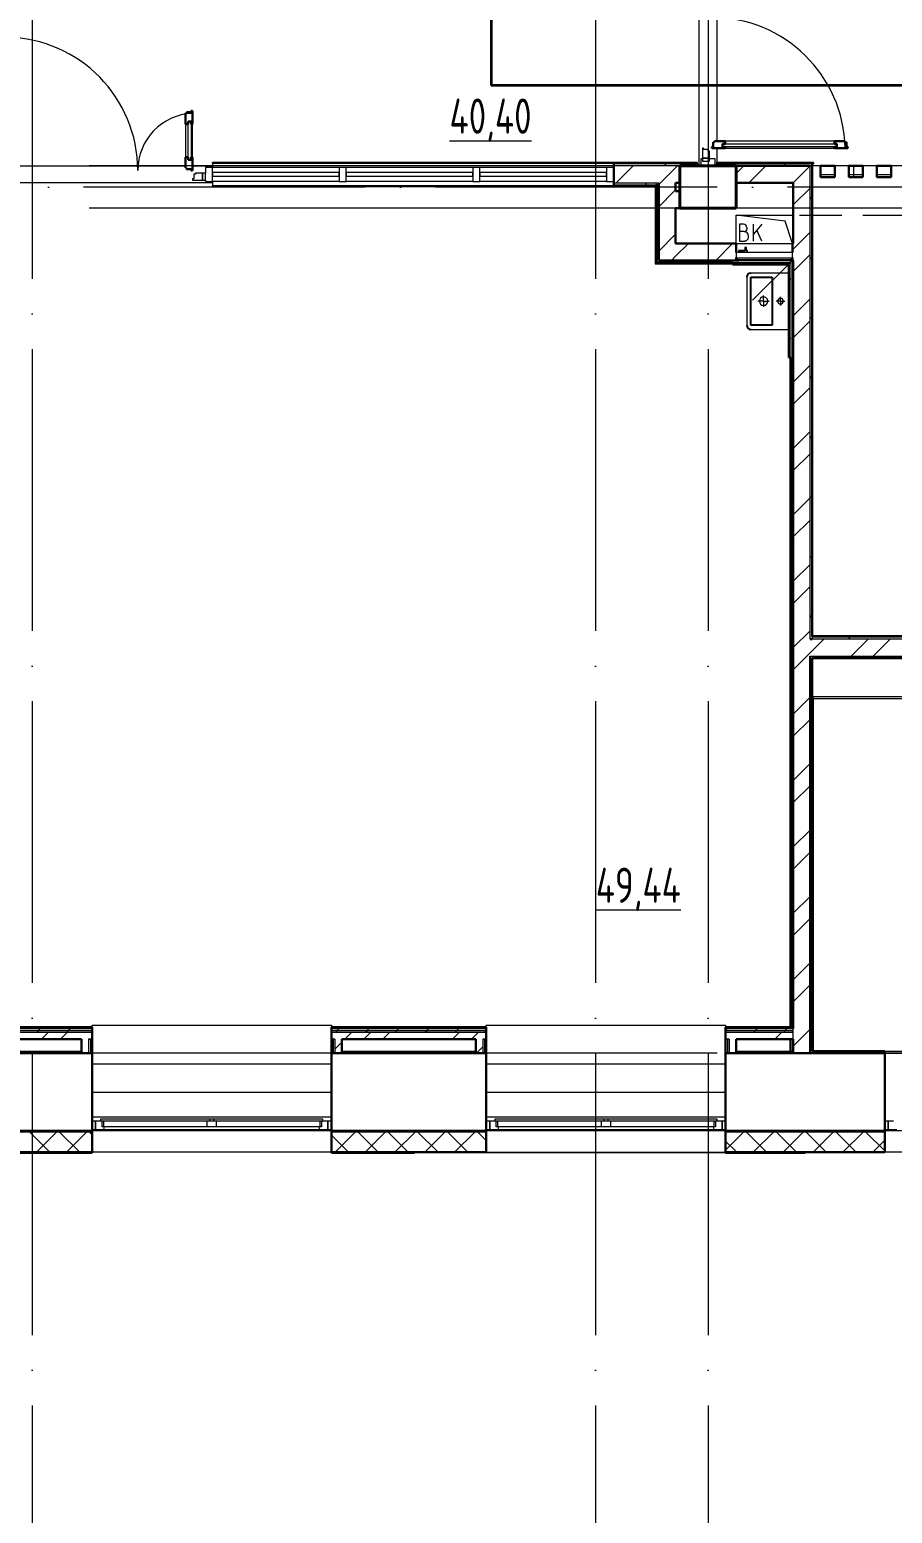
# Model space of a CAD drawing. Header units: millimetres. Extents: x -586848 to 520591, y -385801 to 675781.
# Drawn here: x -32031 to -25903, y -155099 to -144565 of the extents above; entities that cross this region are included whole.
import ezdxf
from ezdxf import colors
from ezdxf.entities.mleader import LeaderData, LeaderLine
from ezdxf.math import Vec2, Vec3

# ---------------------------------------------------------------- set-up
doc = ezdxf.new("R2010")
doc.units = ezdxf.units.MM
for name, pattern in [('ADSK_Линия сетки', [25, 20, -2.5, 0, -2.5]), ('ADSK_Сверху', [450, 300, -150]), ('ADSK_Штриховая_ш3 п1_5', [4.5, 3, -1.5])]:
    doc.linetypes.add(name, pattern=pattern)
for name, color, linetype, lineweight in [('_ Окна', 7, 'Continuous', 9), ('E-Безопасность-G', 153, 'Continuous', 35), ('RC-Выноски', 7, 'Continuous', 0), ('Витраж', 7, 'Continuous', 9), ('Двери', 252, 'Continuous', 9), ('Линии', 7, 'Continuous', 9), ('Марки помещений', 252, 'Continuous', 20), ('Несущие колонны', 252, 'Continuous', 18), ('Оборудование', 8, 'Continuous', 18), ('Ограждение', 252, 'Continuous', 9), ('Окна', 252, 'Continuous', 9), ('Оси', 252, 'Continuous', 9), ('Панели витража', 252, 'Continuous', 9), ('Перекрытие', 252, 'Continuous', 18), ('Стены внутренние', 7, 'Continuous', 18), ('Стены наружные', 7, 'Continuous', 18), ('Стены штриховка', 7, 'Continuous', 9)]:
    doc.layers.add(name, color=color, linetype=linetype, lineweight=lineweight)
doc.layers.add('Двери открывание', color=7, linetype='Continuous', lineweight=9, true_color=0xc0c0c0)
doc.layers.add('Узлы', color=7, linetype='Continuous')
doc.styles.add('GOST Common_3', font='', dxfattribs={"height": 3.5})
doc.styles.add('RubezhCAD', font='', dxfattribs={"oblique": 10})
doc.styles.get('GOST Common_3').set_extended_font_data('GOST 2.304 type A')
doc.styles.get('RubezhCAD').set_extended_font_data('GOST type A')
pattern_1 = [(0, (-32119.8, 96), (0, 600), []), (90, (-32119.8, 96), (-600, 4e-14), [])]

# ---------------------------------------------------------------- blocks, each defined once
blk = doc.blocks.new('1 этаж')
at = {"layer": 'Ограждение', "true_color": 0x636466}
h = blk.add_hatch(dxfattribs=at)
h.set_pattern_fill('FP_25', color=251, style=0, pattern_type=2)
h.set_pattern_definition(pattern_1)
h.paths.add_polyline_path([(-40733, -13829), (-40733, -13819), (-44176, -13819), (-44176, -13824), (-40738, -13824), (-40738, -13829)])
h = blk.add_hatch(dxfattribs=at)
h.set_pattern_fill('FP_26', color=251, style=0, pattern_type=2)
h.set_pattern_definition(pattern_1)
h.paths.add_polyline_path([(-40593, -13829), (-40573, -13829), (-40573, -13824), (-39916, -13824), (-39916, -13829), (-39906, -13829), (-39906, -13819), (-40593, -13819)])
h = blk.add_hatch(dxfattribs=at)
h.set_pattern_fill('FP_25', color=251, style=0, pattern_type=2)
h.set_pattern_definition(pattern_1)
h.paths.add_polyline_path([(-39500, -17184), (-36796, -17184), (-36796, -17179), (-39916, -17179), (-39916, -17184), (-39911, -17184)])
at = {"layer": 'Стены наружные', "lineweight": 9, "true_color": 0x636466}
h = blk.add_hatch(dxfattribs=at)
h.set_pattern_fill('FP_41', color=251, style=0, pattern_type=2)
h.set_pattern_definition([(180, (-32119.82, 96), (-1e-14, -100), [])])
h.paths.add_polyline_path([(-66006, -20704), (-64731, -20704), (-64731, -20694), (-66006, -20694)])
h.paths.add_polyline_path([(2117, -20704), (2694, -20704), (2694, -20694), (1409, -20694), (1409, -20704)])
h.paths.add_polyline_path([(-63031, -20704), (-61881, -20704), (-61881, -20694), (-63031, -20694)])
h.paths.add_polyline_path([(-753, -20704), (-291, -20704), (-291, -20694), (-1391, -20694), (-1391, -20704)])
h.paths.add_polyline_path([(-60181, -20704), (-59051, -20704), (-59051, -20694), (-60181, -20694)])
h.paths.add_polyline_path([(-3623, -20704), (-3091, -20704), (-3091, -20694), (-4166, -20694), (-4166, -20704)])
h.paths.add_polyline_path([(-57351, -20704), (-56241, -20704), (-56241, -20694), (-57351, -20694)])
h.paths.add_polyline_path([(-5866, -20704), (-5866, -20694), (-6961, -20694), (-6961, -20704), (-6493, -20704)])
h.paths.add_polyline_path([(-54541, -20704), (-53451, -20704), (-53451, -20694), (-54541, -20694)])
h.paths.add_polyline_path([(-8661, -20704), (-8661, -20694), (-9766, -20694), (-9766, -20704), (-9363, -20704)])
h.paths.add_polyline_path([(-51751, -20704), (-50621, -20704), (-50621, -20694), (-51751, -20694)])
h.paths.add_polyline_path([(-11516, -20704), (-11466, -20704), (-11466, -20694), (-12546, -20694), (-12546, -20704), (-12234, -20704)])
h.paths.add_polyline_path([(-48921, -20704), (-47801, -20704), (-47801, -20694), (-48921, -20694)])
h.paths.add_polyline_path([(-14246, -20704), (-14246, -20694), (-15321, -20694), (-15321, -20704), (-14386, -20704)])
h.paths.add_polyline_path([(-46101, -20704), (-45031, -20704), (-45031, -20694), (-46101, -20694)])
h.paths.add_polyline_path([(-17256, -20704), (-17021, -20704), (-17021, -20694), (-18121, -20694), (-18121, -20704), (-17974, -20704)])
h.paths.add_polyline_path([(-43331, -20704), (-42231, -20704), (-42231, -20694), (-43331, -20694)])
h.paths.add_polyline_path([(-19821, -20704), (-19821, -20694), (-20921, -20694), (-20921, -20704), (-20127, -20704)])
h.paths.add_polyline_path([(-40531, -20704), (-39401, -20704), (-39401, -20694), (-40531, -20694)])
h.paths.add_polyline_path([(-22621, -20704), (-22621, -20694), (-23701, -20694), (-23701, -20704), (-22997, -20704)])
h.paths.add_polyline_path([(-25867, -20704), (-25401, -20704), (-25401, -20694), (-26501, -20694), (-26501, -20704), (-26499, -20704)])
h.paths.add_polyline_path([(-37701, -20704), (-36591, -20704), (-36591, -20694), (-37701, -20694)])
h.paths.add_polyline_path([(-28203, -20704), (-28201, -20704), (-28201, -20694), (-29241, -20694), (-29240, -20704), (-28378, -20704)])
h.paths.add_polyline_path([(-34891, -20704), (-33781, -20704), (-33781, -20694), (-34891, -20694)])
h.paths.add_polyline_path([(-30941, -20704), (-30941, -20694), (-32081, -20694), (-32080, -20704), (-31091, -20704)])
at = {"color": 251, "lineweight": 18, "true_color": 0x636466}
for p, q in [((-40109, -14235), (-40456, -14194)), ((-40456, -14394), (-40456, -14194)), ((-40456, -14194), (-40056, -14194)), ((-40056, -14194), (-40056, -14394)), ((-40403, -14257), (-40433, -14257)), ((-40433, -14257), (-40433, -14377)), ((-40399, -14310), (-40433, -14310)), ((-40379, -14290), (-40379, -14280)), ((-40273, -14257), (-40333, -14328)), ((-40333, -14377), (-40333, -14257)), ((-40273, -14377), (-40309, -14299)), ((-40056, -14394), (-40109, -14235)), ((-40433, -14377), (-40396, -14377)), ((-40369, -14350), (-40369, -14340))]:
    blk.add_line(p, q, dxfattribs=at)
for centre, radius, start, end in [((-40403, -14280), 23.3, 0, 90), ((-40399, -14290), 20, 270, 0), ((-40399, -14340), 30, 0, 90), ((-40396, -14350), 26.7, 270, 0)]:
    blk.add_arc(centre, radius, start, end, dxfattribs=at)
at = {"layer": '_ Окна', "color": 251, "true_color": 0x636466}
for p, q in [((-45006, -20626), (-45031, -20626)), ((-45006, -20684), (-45006, -20626)), ((-43331, -20626), (-43356, -20626)), ((-43356, -20626), (-43356, -20684)), ((-42206, -20626), (-42231, -20626)), ((-42206, -20684), (-42206, -20626)), ((-40531, -20626), (-40556, -20626)), ((-40556, -20626), (-40556, -20684)), ((-39376, -20626), (-39401, -20626)), ((-39376, -20684), (-39376, -20626)), ((-45031, -20684), (-45006, -20684)), ((-43356, -20684), (-43331, -20684)), ((-42231, -20684), (-42206, -20684)), ((-40556, -20684), (-40531, -20684)), ((-39401, -20684), (-39376, -20684))]:
    blk.add_line(p, q, dxfattribs=at)
at = {"layer": '_ Окна', "color": 251, "lineweight": 18, "true_color": 0x636466}
for p, q in [((-44968, -20626), (-45006, -20626)), ((-45006, -20626), (-45006, -20684)), ((-44960, -20667), (-44960, -20626)), ((-43402, -20626), (-43402, -20667)), ((-43356, -20626), (-43394, -20626)), ((-43356, -20684), (-43356, -20626)), ((-42168, -20626), (-42206, -20626)), ((-42206, -20626), (-42206, -20684)), ((-42160, -20667), (-42160, -20626)), ((-40602, -20626), (-40602, -20667)), ((-40556, -20626), (-40594, -20626)), ((-40556, -20684), (-40556, -20626)), ((-39338, -20626), (-39376, -20626)), ((-39376, -20626), (-39376, -20684)), ((-45006, -20684), (-44946, -20684)), ((-44948, -20667), (-44960, -20667)), ((-44946, -20684), (-44942, -20667)), ((-43420, -20667), (-43415, -20684)), ((-43415, -20684), (-43356, -20684)), ((-43402, -20667), (-43414, -20667)), ((-42206, -20684), (-42146, -20684)), ((-42148, -20667), (-42160, -20667)), ((-42146, -20684), (-42142, -20667)), ((-40620, -20667), (-40615, -20684)), ((-40615, -20684), (-40556, -20684)), ((-40602, -20667), (-40614, -20667)), ((-39376, -20684), (-39316, -20684))]:
    blk.add_line(p, q, dxfattribs=at)
at = {"layer": 'Витраж', "color": 251, "lineweight": 18, "true_color": 0x636466, "extrusion": (0, 0, -1)}
for p, q in [((-40706, -13794), (-40706, -13844)), ((-40696, -13794), (-40706, -13794)), ((-40606, -13794), (-40646, -13794)), ((-40606, -13844), (-40606, -13794)), ((-44176, -13854), (-44226, -13854)), ((-44226, -13854), (-44226, -13894)), ((-44176, -13954), (-44176, -13854)), ((-43226, -13854), (-43276, -13854)), ((-43276, -13854), (-43276, -13954)), ((-43226, -13954), (-43226, -13854)), ((-42276, -13854), (-42326, -13854)), ((-42326, -13854), (-42326, -13954)), ((-42276, -13954), (-42276, -13854)), ((-41326, -13854), (-41376, -13854)), ((-41376, -13854), (-41376, -13954)), ((-41326, -13954), (-41326, -13854)), ((-40706, -13844), (-40606, -13844)), ((-44226, -13944), (-44226, -13954)), ((-44226, -13954), (-44176, -13954)), ((-43276, -13954), (-43226, -13954)), ((-42326, -13954), (-42276, -13954)), ((-41376, -13954), (-41326, -13954))]:
    blk.add_line(p, q, dxfattribs=at)
at = {"layer": 'Витраж', "color": 251, "true_color": 0x636466}
for p, q in [((-43276, -13854), (-44176, -13854)), ((-42326, -13854), (-43226, -13854)), ((-41376, -13854), (-42276, -13854)), ((-43276, -13954), (-44176, -13954)), ((-42326, -13954), (-43226, -13954)), ((-41376, -13954), (-42276, -13954))]:
    blk.add_line(p, q, dxfattribs=at)
at = {"layer": 'Двери', "color": 251, "lineweight": 30, "true_color": 0x636466}
for p, q in [((-44360, -13470), (-44368, -13470)), ((-44368, -13470), (-44368, -13546)), ((-44326, -13461), (-44360, -13461)), ((-44360, -13461), (-44360, -13470)), ((-44318, -13452), (-44326, -13452)), ((-44326, -13452), (-44326, -13461)), ((-44318, -13546), (-44318, -13452)), ((-44368, -13546), (-44348, -13546)), ((-44348, -13546), (-44348, -13528)), ((-44348, -13528), (-44327, -13528)), ((-44327, -13528), (-44327, -13546)), ((-44327, -13546), (-44318, -13546)), ((-40619, -13675), (-40619, -13709)), ((-40610, -13675), (-40619, -13675)), ((-40534, -13667), (-40610, -13667)), ((-40610, -13667), (-40610, -13675)), ((-40534, -13687), (-40552, -13687)), ((-40552, -13687), (-40552, -13708)), ((-40534, -13667), (-40534, -13687)), ((-39682, -13667), (-39758, -13667)), ((-39758, -13667), (-39758, -13687)), ((-39758, -13687), (-39740, -13687)), ((-39740, -13687), (-39740, -13708)), ((-39682, -13675), (-39682, -13667)), ((-39673, -13675), (-39682, -13675)), ((-39673, -13709), (-39673, -13675)), ((-44368, -13782), (-44368, -13858)), ((-44368, -13782), (-44348, -13782)), ((-44348, -13782), (-44348, -13800)), ((-44327, -13782), (-44318, -13782)), ((-44327, -13800), (-44327, -13782)), ((-44318, -13876), (-44318, -13782)), ((-40619, -13709), (-40628, -13709)), ((-40628, -13709), (-40628, -13717)), ((-40628, -13717), (-40534, -13717)), ((-40552, -13708), (-40534, -13708)), ((-40534, -13708), (-40534, -13717)), ((-39758, -13708), (-39758, -13717)), ((-39740, -13708), (-39758, -13708)), ((-39758, -13717), (-39664, -13717)), ((-39664, -13709), (-39673, -13709)), ((-39664, -13717), (-39664, -13709)), ((-44368, -13858), (-44360, -13858)), ((-44360, -13858), (-44360, -13867)), ((-44360, -13867), (-44326, -13867)), ((-44348, -13800), (-44327, -13800)), ((-44326, -13867), (-44326, -13876)), ((-44326, -13876), (-44318, -13876))]:
    blk.add_line(p, q, dxfattribs=at)
at = {"layer": 'Двери', "color": 251, "true_color": 0x636466}
for p, q in [((-44368, -13546), (-44368, -13782)), ((-44348, -13800), (-44348, -13528)), ((-44348, -13528), (-44327, -13528)), ((-44327, -13528), (-44327, -13800)), ((-44318, -13782), (-44318, -13546)), ((-40552, -13687), (-39740, -13687)), ((-40552, -13708), (-40552, -13687)), ((-39758, -13667), (-40534, -13667)), ((-39740, -13687), (-39740, -13708)), ((-40688, -13717), (-40696, -13717)), ((-40696, -13717), (-40696, -13789)), ((-40646, -13789), (-40696, -13789)), ((-40696, -13789), (-40696, -13809)), ((-40696, -13789), (-40646, -13789)), ((-40688, -13726), (-40688, -13717)), ((-40654, -13726), (-40688, -13726)), ((-40654, -13740), (-40654, -13726)), ((-40646, -13740), (-40654, -13740)), ((-40646, -13789), (-40646, -13740)), ((-40646, -13809), (-40646, -13789)), ((-39740, -13708), (-40552, -13708)), ((-40534, -13717), (-39758, -13717)), ((-44327, -13800), (-44348, -13800)), ((-44295, -13902), (-44309, -13902)), ((-44309, -13902), (-44309, -13936)), ((-44295, -13894), (-44295, -13902)), ((-44246, -13894), (-44295, -13894)), ((-44226, -13894), (-44246, -13894)), ((-44246, -13894), (-44246, -13944)), ((-44246, -13944), (-44246, -13894)), ((-44226, -13944), (-44226, -13894)), ((-40696, -13809), (-40646, -13809)), ((-44309, -13936), (-44318, -13936)), ((-44318, -13936), (-44318, -13944)), ((-44318, -13944), (-44246, -13944)), ((-44246, -13944), (-44226, -13944))]:
    blk.add_line(p, q, dxfattribs=at)
at = {"layer": 'Двери открывание', "color": 251, "true_color": 0x636466}
for centre, radius, start, end in [((-40628, -13735), 946, 1.0903, 90), ((-45652, -13876), 946, 0, 88.9097), ((-44300, -13876), 406, 92.541, 180)]:
    blk.add_arc(centre, radius, start, end, dxfattribs=at)
at = {"layer": 'Линии', "color": 251, "linetype": 'ADSK_Сверху', "ltscale": 100, "true_color": 0x636466}
for p, q in [((-15051, -13844), (-48261, -13844)), ((-15051, -14144), (-48261, -14144))]:
    blk.add_line(p, q, dxfattribs=at)
at = {"layer": 'Линии', "color": 251, "linetype": 'ADSK_Штриховая_ш3 п1_5', "ltscale": 100, "true_color": 0x636466}
blk.add_line((-40456, -14194), (-27896, -14194), dxfattribs=at)
at = {"layer": 'Несущие колонны', "color": 251, "lineweight": 40, "true_color": 0x636466}
for p, q in [((-40856, -13844), (-40456, -13844)), ((-40856, -14144), (-40856, -13844)), ((-40456, -13844), (-40856, -13844)), ((-40456, -13844), (-40456, -14144)), ((-40856, -13964), (-40856, -14144)), ((-40456, -14144), (-40456, -13964)), ((-40456, -14144), (-40856, -14144)), ((-40856, -14144), (-40456, -14144))]:
    blk.add_line(p, q, dxfattribs=at)
at = {"layer": 'Несущие колонны', "color": 251, "true_color": 0x636466}
for p, q in [((-40856, -13844), (-40856, -13964)), ((-40456, -13964), (-40456, -13844))]:
    blk.add_line(p, q, dxfattribs=at)
at = {"layer": 'Оборудование', "color": 251, "true_color": 0x636466}
for p, q in [((-40395, -14423), (-40395, -14441)), ((-40383, -14423), (-40395, -14423)), ((-40383, -14441), (-40383, -14423)), ((-40456, -14459), (-40456, -14495)), ((-40056, -14459), (-40456, -14459)), ((-40455, -14496), (-40057, -14496)), ((-40449, -14496), (-40449, -14506)), ((-40448, -14507), (-40064, -14507)), ((-40440, -14443), (-40440, -14448)), ((-40394, -14443), (-40440, -14443)), ((-40440, -14448), (-40394, -14448)), ((-40437, -14508), (-40437, -14514)), ((-40437, -14514), (-40075, -14514)), ((-40428, -14514), (-40428, -14516)), ((-40428, -14516), (-40424, -14516)), ((-40363, -14516), (-40424, -14516)), ((-40399, -14443), (-40399, -14459)), ((-40380, -14443), (-40399, -14443)), ((-40395, -14441), (-40397, -14443)), ((-40383, -14441), (-40395, -14441)), ((-40376, -14443), (-40384, -14443)), ((-40384, -14448), (-40376, -14448)), ((-40381, -14443), (-40383, -14441)), ((-40380, -14459), (-40380, -14443)), ((-40376, -14448), (-40376, -14443)), ((-40363, -14516), (-40359, -14516)), ((-40359, -14516), (-40359, -14514)), ((-40056, -14514), (-40339, -14797)), ((-40075, -14514), (-40075, -14508)), ((-40063, -14506), (-40063, -14496)), ((-40056, -14495), (-40056, -14459))]:
    blk.add_line(p, q, dxfattribs=at)
for points, knots in [([(-40456, -14495), (-40456, -14495), (-40456, -14495), (-40456, -14496), (-40456, -14496), (-40455, -14496), (-40455, -14496), (-40455, -14496), (-40455, -14496), (-40455, -14496)], [0, 0, 0, 0, 0.166667, 0.333333, 0.458333, 0.583333, 0.708333, 0.833333, 1, 1, 1, 1]), ([(-40449, -14506), (-40449, -14506), (-40449, -14506), (-40449, -14506), (-40449, -14506), (-40448, -14507), (-40448, -14507), (-40448, -14507), (-40448, -14507), (-40448, -14507), (-40448, -14507)], [0, 0, 0, 0, 0.166667, 0.333333, 0.458333, 0.583333, 0.666667, 0.75, 0.833333, 1, 1, 1, 1]), ([(-40438, -14507), (-40438, -14507), (-40438, -14507), (-40438, -14507), (-40438, -14507), (-40437, -14507), (-40437, -14507), (-40437, -14507), (-40437, -14507), (-40437, -14508), (-40437, -14508), (-40437, -14508), (-40437, -14508)], [0, 0, 0, 0, 0.166667, 0.25, 0.333333, 0.416667, 0.5, 0.583333, 0.666667, 0.75, 0.833333, 1, 1, 1, 1]), ([(-40075, -14508), (-40075, -14508), (-40075, -14508), (-40075, -14508), (-40075, -14507), (-40074, -14507), (-40074, -14507), (-40074, -14507), (-40074, -14507), (-40074, -14507), (-40074, -14507), (-40073, -14507), (-40073, -14507)], [-1, -1, -1, -1, -0.833333, -0.75, -0.666667, -0.583333, -0.5, -0.416667, -0.333333, -0.25, -0.166667, 0, 0, 0, 0]), ([(-40064, -14507), (-40064, -14507), (-40064, -14507), (-40063, -14507), (-40063, -14507), (-40063, -14507), (-40063, -14506), (-40063, -14506), (-40063, -14506), (-40063, -14506), (-40063, -14506)], [-1, -1, -1, -1, -0.833333, -0.75, -0.666667, -0.583333, -0.458333, -0.333333, -0.166667, 0, 0, 0, 0]), ([(-40057, -14496), (-40057, -14496), (-40057, -14496), (-40056, -14496), (-40056, -14496), (-40056, -14496), (-40056, -14496), (-40056, -14495), (-40056, -14495), (-40056, -14495)], [-1, -1, -1, -1, -0.833333, -0.75, -0.583333, -0.458333, -0.333333, -0.166667, 0, 0, 0, 0])]:
    blk.add_open_spline(points, degree=3, knots=knots, dxfattribs=at)
at = {"layer": 'Ограждение', "color": 251, "true_color": 0x636466}
for p, q in [((-44176, -13824), (-44176, -13819)), ((-40733, -13819), (-44176, -13819)), ((-40733, -13819), (-40733, -13829)), ((-40593, -13829), (-40593, -13819)), ((-39906, -13819), (-40593, -13819)), ((-39916, -13829), (-39906, -13829)), ((-39906, -13819), (-39906, -13829)), ((-44176, -13989), (-44176, -13984)), ((-44176, -13989), (-41031, -13989)), ((-41031, -13989), (-41026, -13984)), ((-41031, -13989), (-41031, -14539)), ((-41031, -14539), (-41026, -14534)), ((-41031, -14539), (-40481, -14539)), ((-40076, -15479), (-40071, -15479)), ((-40076, -15479), (-40076, -19959)), ((-36796, -17179), (-39916, -17179)), ((-36796, -17614), (-39916, -17614)), ((-39916, -17614), (-39906, -17624)), ((-39906, -17624), (-36796, -17624)), ((-39906, -20129), (-39906, -17624)), ((-45031, -19959), (-45031, -19944)), ((-45031, -19944), (-43331, -19944)), ((-43331, -19944), (-43331, -19959)), ((-42231, -19959), (-42231, -19944)), ((-42231, -19944), (-40531, -19944)), ((-40531, -19944), (-40531, -19959)), ((-40076, -20044), (-40076, -20129)), ((-40066, -20129), (-40066, -20044)), ((-45031, -20219), (-43331, -20219)), ((-42231, -20219), (-40531, -20219)), ((-45031, -20419), (-43331, -20419)), ((-42231, -20419), (-40531, -20419)), ((-45031, -20594), (-43331, -20594)), ((-42231, -20594), (-40531, -20594))]:
    blk.add_line(p, q, dxfattribs=at)
at = {"layer": 'Окна', "color": 251, "true_color": 0x636466}
for p, q in [((-44968, -20609), (-44196, -20609)), ((-44968, -20626), (-44968, -20609)), ((-44196, -20626), (-44968, -20626)), ((-44948, -20667), (-44948, -20626)), ((-44216, -20626), (-44216, -20667)), ((-44196, -20609), (-44166, -20609)), ((-44196, -20609), (-44196, -20626)), ((-44166, -20626), (-44196, -20626)), ((-44166, -20609), (-43394, -20609)), ((-44166, -20626), (-44166, -20609)), ((-43394, -20626), (-44166, -20626)), ((-44146, -20667), (-44146, -20626)), ((-43414, -20626), (-43414, -20667)), ((-43394, -20609), (-43394, -20626)), ((-42168, -20609), (-41396, -20609)), ((-42168, -20626), (-42168, -20609)), ((-41396, -20626), (-42168, -20626)), ((-42148, -20667), (-42148, -20626)), ((-41416, -20626), (-41416, -20667)), ((-41396, -20609), (-41366, -20609)), ((-41396, -20609), (-41396, -20626)), ((-41366, -20626), (-41396, -20626)), ((-41366, -20609), (-40594, -20609)), ((-41366, -20626), (-41366, -20609)), ((-40594, -20626), (-41366, -20626)), ((-41346, -20667), (-41346, -20626)), ((-40614, -20626), (-40614, -20667)), ((-40594, -20609), (-40594, -20626)), ((-44216, -20667), (-44948, -20667)), ((-44946, -20684), (-43415, -20684)), ((-44146, -20667), (-44216, -20667)), ((-43414, -20667), (-44146, -20667)), ((-41416, -20667), (-42148, -20667)), ((-42146, -20684), (-40615, -20684)), ((-41346, -20667), (-41416, -20667)), ((-40614, -20667), (-41346, -20667))]:
    blk.add_line(p, q, dxfattribs=at)
at = {"layer": 'Оси', "color": 251, "linetype": 'ADSK_Линия сетки', "ltscale": 100, "true_color": 0x636466}
for p, q in [((-45456, -2644), (-45456, -33770)), ((-41456, -2644), (-41456, -33770)), ((-40656, -2644), (-40656, -33770)), ((4411, -13994), (-72528, -13994)), ((4411, -20144), (-72528, -20144))]:
    blk.add_line(p, q, dxfattribs=at)
at = {"layer": 'Панели витража', "color": 251, "lineweight": 18, "true_color": 0x636466}
for p, q in [((-43276, -13891), (-44176, -13891)), ((-44176, -13891), (-44176, -13916)), ((-43276, -13916), (-43276, -13891)), ((-42326, -13891), (-43226, -13891)), ((-43226, -13891), (-43226, -13916)), ((-42326, -13916), (-42326, -13891)), ((-41376, -13891), (-42276, -13891)), ((-42276, -13891), (-42276, -13916)), ((-41376, -13916), (-41376, -13891)), ((-44176, -13916), (-43276, -13916)), ((-43226, -13916), (-42326, -13916)), ((-42276, -13916), (-41376, -13916))]:
    blk.add_line(p, q, dxfattribs=at)
at = {"layer": 'Перекрытие', "color": 251, "ltscale": 100, "true_color": 0x636466}
for p, q in [((-40718, -13844), (-40718, -11764)), ((-45584, -13844), (-44368, -13844)), ((-44318, -13844), (-44176, -13844)), ((-39856, -13844), (-39916, -13844)), ((-39656, -13844), (-39756, -13844)), ((-39456, -13844), (-39556, -13844)), ((-39256, -13844), (-39356, -13844)), ((-40456, -14394), (-40456, -14194)), ((-40456, -14194), (-40056, -14194)), ((-40056, -14194), (-40056, -14394))]:
    blk.add_line(p, q, dxfattribs=at)
at = {"layer": 'Стены внутренние', "color": 251, "lineweight": 30, "true_color": 0x636466}
for p, q in [((-39756, -13844), (-39856, -13844)), ((-39856, -13844), (-39856, -13924)), ((-39756, -13924), (-39756, -13844)), ((-39556, -13844), (-39656, -13844)), ((-39656, -13844), (-39656, -13924)), ((-39556, -13924), (-39556, -13844)), ((-39356, -13844), (-39456, -13844)), ((-39456, -13844), (-39456, -13924)), ((-39356, -13924), (-39356, -13844)), ((-39856, -13924), (-39756, -13924)), ((-39656, -13924), (-39556, -13924)), ((-39456, -13924), (-39356, -13924)), ((-45106, -20144), (-46026, -20144)), ((-45031, -20694), (-45031, -20144)), ((-43331, -20144), (-43331, -20694)), ((-42306, -20144), (-43256, -20144)), ((-42231, -20694), (-42231, -20144)), ((-40531, -20144), (-40531, -20694)), ((-40051, -20144), (-40456, -20144)), ((-39401, -20694), (-39401, -20144)), ((-46101, -20694), (-45031, -20694)), ((-45031, -20846), (-45031, -20704)), ((-43331, -20694), (-42231, -20694)), ((-43331, -20704), (-43331, -20846)), ((-42231, -20846), (-42231, -20704)), ((-40531, -20694), (-39401, -20694)), ((-40531, -20704), (-40531, -20846)), ((-39401, -20846), (-39401, -20704)), ((-43331, -20846), (-42231, -20846)), ((-40531, -20846), (-39401, -20846))]:
    blk.add_line(p, q, dxfattribs=at)
at = {"layer": 'Стены внутренние', "color": 251, "linetype": 'Continuous', "lineweight": 9, "true_color": 0x636466}
for p, q in [((-39856, -13904), (-39756, -13904)), ((-39656, -13904), (-39556, -13904)), ((-39620, -13924), (-39620, -13844)), ((-39456, -13904), (-39356, -13904)), ((-45333, -20844), (-45473, -20704)), ((-45423, -20844), (-45283, -20704)), ((-45121, -20844), (-45261, -20704)), ((-45211, -20844), (-45071, -20704)), ((-45031, -20722), (-45049, -20704)), ((-43212, -20844), (-43331, -20725)), ((-43301, -20844), (-43161, -20704)), ((-43000, -20844), (-43140, -20704)), ((-43089, -20844), (-42949, -20704)), ((-42788, -20844), (-42928, -20704)), ((-42877, -20844), (-42737, -20704)), ((-42576, -20844), (-42716, -20704)), ((-42665, -20844), (-42525, -20704)), ((-42364, -20844), (-42504, -20704)), ((-42453, -20844), (-42313, -20704)), ((-42231, -20764), (-42291, -20704)), ((-40529, -20829), (-40404, -20704)), ((-40242, -20844), (-40382, -20704)), ((-40332, -20844), (-40192, -20704)), ((-40030, -20844), (-40170, -20704)), ((-40120, -20844), (-39980, -20704)), ((-39818, -20844), (-39958, -20704)), ((-39907, -20844), (-39767, -20704)), ((-39606, -20844), (-39746, -20704)), ((-39695, -20844), (-39555, -20704)), ((-39403, -20835), (-39534, -20704)), ((-45188, -20846), (-45189, -20844)), ((-43214, -20844), (-43215, -20846)), ((-42372, -20846), (-42374, -20844)), ((-42241, -20844), (-42233, -20836)), ((-40454, -20844), (-40531, -20767)), ((-40531, -20834), (-40529, -20834)), ((-40495, -20846), (-40496, -20844)), ((-39909, -20846), (-39910, -20844)), ((-39483, -20844), (-39401, -20761))]:
    blk.add_line(p, q, dxfattribs=at)
at = {"layer": 'Стены внутренние', "color": 251, "true_color": 0x636466}
for p, q in [((-39401, -20144), (-37701, -20144)), ((-43331, -20694), (-45031, -20694)), ((-40531, -20694), (-42231, -20694)), ((-37701, -20694), (-39401, -20694)), ((-43331, -20846), (-45031, -20846)), ((-37701, -20846), (-39401, -20846))]:
    blk.add_line(p, q, dxfattribs=at)
at = {"layer": 'Стены наружные', "color": 251, "true_color": 0x636466}
for p, q in [((-40593, -11911), (-40593, -13667)), ((-40593, -13717), (-40593, -13819)), ((-45584, -13844), (-44368, -13844)), ((-44318, -13844), (-44176, -13844)), ((-44176, -13824), (-44176, -13854)), ((-44176, -13824), (-41326, -13824)), ((-40856, -13964), (-40856, -13844)), ((-40456, -13844), (-40456, -13964)), ((-44176, -13964), (-45776, -13964)), ((-44176, -13954), (-44176, -13984)), ((-41326, -13984), (-44176, -13984)), ((-40456, -14394), (-40056, -14394)), ((-46026, -20129), (-45106, -20129)), ((-43256, -20129), (-42306, -20129)), ((-40456, -20129), (-40058, -20129)), ((-40058, -20144), (-40058, -20129)), ((-39401, -20129), (-37701, -20129)), ((-40531, -20851), (-42741, -20851)), ((-42231, -20846), (-40531, -20846)), ((-42231, -20846), (-42231, -20851)), ((-39952, -20851), (-39966, -20851)), ((-39952, -20851), (-39952, -20846))]:
    blk.add_line(p, q, dxfattribs=at)
at = {"layer": 'Стены наружные', "color": 251, "lineweight": 30, "true_color": 0x636466}
for p, q in [((-41326, -13824), (-41326, -13984)), ((-40738, -13824), (-41326, -13824)), ((-40856, -13844), (-40733, -13844)), ((-40738, -13829), (-40738, -13824)), ((-40733, -13829), (-40738, -13829)), ((-40733, -13844), (-40733, -13829)), ((-40573, -13829), (-40593, -13829)), ((-40593, -13829), (-40593, -13844)), ((-40593, -13844), (-39931, -13844)), ((-39916, -13824), (-40573, -13824)), ((-40573, -13824), (-40573, -13829)), ((-39916, -17184), (-39916, -13824)), ((-41326, -13984), (-41026, -13984)), ((-41026, -13979), (-41021, -13979)), ((-41026, -13984), (-41026, -14534)), ((-41021, -13979), (-41021, -14529)), ((-41006, -13964), (-41006, -14514)), ((-40886, -13964), (-40856, -13964)), ((-40886, -14024), (-40886, -13964)), ((-40456, -13964), (-40051, -13964)), ((-40051, -13964), (-40051, -14394)), ((-40856, -14024), (-40886, -14024)), ((-40856, -14144), (-40856, -14024)), ((-40886, -14144), (-40856, -14144)), ((-40886, -14394), (-40886, -14144)), ((-40456, -14394), (-40886, -14394)), ((-40456, -14459), (-40456, -14394)), ((-40051, -14394), (-40056, -14394)), ((-40056, -14394), (-40056, -14459)), ((-41026, -14534), (-40481, -14534)), ((-41021, -14529), (-40481, -14529)), ((-40437, -14514), (-41006, -14514)), ((-40481, -14534), (-40481, -14544)), ((-40456, -14514), (-40456, -14495)), ((-40051, -14514), (-40075, -14514)), ((-40056, -14495), (-40056, -14514)), ((-40051, -14514), (-40051, -19969)), ((-40481, -14544), (-40081, -14544)), ((-40081, -14544), (-40081, -15204)), ((-40081, -15204), (-40071, -15204)), ((-40071, -15204), (-40071, -19959)), ((-40066, -15204), (-40066, -19964)), ((-39916, -17204), (-39931, -17204)), ((-36796, -17184), (-39916, -17184)), ((-39931, -20144), (-39931, -17324)), ((-39916, -17339), (-36796, -17339)), ((-39916, -20129), (-39916, -17339)), ((-45031, -19959), (-46101, -19959)), ((-45031, -20144), (-45031, -19959)), ((-43331, -19959), (-43331, -20144)), ((-42231, -19959), (-43331, -19959)), ((-42231, -20144), (-42231, -19959)), ((-40531, -19959), (-40531, -20144)), ((-40071, -19959), (-40531, -19959)), ((-46026, -20044), (-45106, -20044)), ((-45106, -20044), (-45106, -20144)), ((-43256, -20044), (-42306, -20044)), ((-43256, -20144), (-43256, -20044)), ((-42306, -20044), (-42306, -20144)), ((-40456, -20044), (-40051, -20044)), ((-40456, -20144), (-40456, -20044)), ((-40051, -20044), (-40051, -20144)), ((-45106, -20144), (-45031, -20144)), ((-43331, -20144), (-43256, -20144)), ((-42306, -20144), (-42231, -20144)), ((-40531, -20144), (-40456, -20144)), ((-40051, -20144), (-39401, -20144)), ((-39401, -20129), (-39916, -20129)), ((-39401, -20144), (-39401, -20129)), ((-45031, -20704), (-45031, -20694)), ((-42231, -20694), (-43331, -20694)), ((-43331, -20694), (-43331, -20704)), ((-42231, -20704), (-42231, -20694)), ((-39401, -20694), (-40531, -20694)), ((-40531, -20694), (-40531, -20704)), ((-39401, -20704), (-39401, -20694)), ((-45031, -20846), (-46101, -20846)), ((-46101, -20851), (-45031, -20851)), ((-45031, -20851), (-45031, -20846)), ((-43331, -20846), (-43331, -20851)), ((-43331, -20851), (-42741, -20851)), ((-42741, -20851), (-42741, -20846)), ((-40531, -20846), (-40531, -20851)), ((-40531, -20851), (-39966, -20851)), ((-39966, -20851), (-39966, -20846))]:
    blk.add_line(p, q, dxfattribs=at)
at = {"layer": 'Стены наружные', "color": 251, "linetype": 'Continuous', "lineweight": 9, "true_color": 0x636466}
for p, q in [((-41308, -13964), (-41188, -13844)), ((-41307, -13829), (-41302, -13824)), ((-41236, -13829), (-41231, -13824)), ((-41166, -13829), (-41161, -13824)), ((-41095, -13829), (-41090, -13824)), ((-41024, -13829), (-41019, -13824)), ((-40993, -13964), (-40873, -13844)), ((-40968, -13844), (-40953, -13829)), ((-40953, -13829), (-40948, -13824)), ((-40883, -13829), (-40878, -13824)), ((-40812, -13829), (-40807, -13824)), ((-40741, -13829), (-40738, -13826)), ((-40544, -13844), (-40529, -13829)), ((-40529, -13829), (-40524, -13824)), ((-40458, -13829), (-40453, -13824)), ((-40456, -13898), (-40402, -13844)), ((-40388, -13829), (-40383, -13824)), ((-40365, -13964), (-40245, -13844)), ((-40317, -13829), (-40312, -13824)), ((-40246, -13829), (-40241, -13824)), ((-40176, -13829), (-40171, -13824)), ((-40120, -13844), (-40105, -13829)), ((-40105, -13829), (-40100, -13824)), ((-40051, -13964), (-39931, -13844)), ((-40034, -13829), (-40029, -13824)), ((-39963, -13829), (-39958, -13824)), ((-41321, -13984), (-41316, -13979)), ((-41250, -13984), (-41245, -13979)), ((-41179, -13984), (-41174, -13979)), ((-41108, -13984), (-41103, -13979)), ((-41103, -13979), (-41088, -13964)), ((-41038, -13984), (-41033, -13979)), ((-41006, -13976), (-40993, -13964)), ((-40051, -14121), (-39931, -14001)), ((-41026, -14043), (-41021, -14038)), ((-41026, -14113), (-41021, -14108)), ((-41006, -14133), (-40896, -14024)), ((-40896, -14024), (-40886, -14013)), ((-39931, -14079), (-39916, -14064)), ((-41026, -14184), (-41021, -14179)), ((-41026, -14255), (-41021, -14250)), ((-41026, -14325), (-41021, -14320)), ((-40051, -14435), (-39931, -14315)), ((-41026, -14396), (-41021, -14391)), ((-41006, -14448), (-40886, -14328)), ((-40886, -14485), (-40795, -14394)), ((-40601, -14514), (-40481, -14394)), ((-41026, -14467), (-41021, -14462)), ((-41022, -14534), (-41017, -14529)), ((-40951, -14534), (-40946, -14529)), ((-40915, -14514), (-40886, -14485)), ((-40881, -14534), (-40876, -14529)), ((-40810, -14534), (-40805, -14529)), ((-40739, -14534), (-40734, -14529)), ((-40668, -14534), (-40663, -14529)), ((-40598, -14534), (-40593, -14529)), ((-40527, -14534), (-40522, -14529)), ((-40520, -14529), (-40520, -14514)), ((-40396, -14544), (-40381, -14529)), ((-40056, -14440), (-40051, -14435)), ((-40051, -14593), (-39931, -14473)), ((-39931, -14503), (-39916, -14488)), ((-40081, -14653), (-40066, -14638)), ((-40051, -14907), (-39931, -14787)), ((-40051, -15064), (-39931, -14944)), ((-39931, -14927), (-39916, -14912)), ((-40081, -15077), (-40066, -15062)), ((-40071, -15209), (-40066, -15204)), ((-40051, -15378), (-39931, -15258)), ((-40071, -15280), (-40066, -15275)), ((-40071, -15350), (-40066, -15345)), ((-39931, -15352), (-39916, -15337)), ((-40071, -15421), (-40066, -15416)), ((-40051, -15536), (-39931, -15416)), ((-40071, -15492), (-40066, -15487)), ((-40071, -15562), (-40066, -15557)), ((-40071, -15633), (-40066, -15628)), ((-40071, -15704), (-40066, -15699)), ((-40071, -15775), (-40066, -15770)), ((-40051, -15850), (-39931, -15730)), ((-39931, -15776), (-39916, -15761)), ((-40071, -15845), (-40066, -15840)), ((-40051, -16007), (-39931, -15887)), ((-40071, -15916), (-40066, -15911)), ((-40071, -15987), (-40066, -15982)), ((-40071, -16057), (-40066, -16052)), ((-40071, -16128), (-40066, -16123)), ((-40071, -16199), (-40066, -16194)), ((-40051, -16321), (-39931, -16201)), ((-39931, -16200), (-39916, -16185)), ((-40071, -16270), (-40066, -16265)), ((-40071, -16340), (-40066, -16335)), ((-40071, -16411), (-40066, -16406)), ((-40051, -16478), (-39931, -16358)), ((-40071, -16482), (-40066, -16477)), ((-40071, -16552), (-40066, -16547)), ((-40071, -16623), (-40066, -16618)), ((-39931, -16625), (-39916, -16610)), ((-40071, -16694), (-40066, -16689)), ((-40051, -16793), (-39931, -16673)), ((-40071, -16765), (-40066, -16760)), ((-40071, -16835), (-40066, -16830)), ((-40051, -16950), (-39931, -16830)), ((-40071, -16906), (-40066, -16901)), ((-40071, -16977), (-40066, -16972)), ((-40071, -17047), (-40066, -17042)), ((-39931, -17049), (-39916, -17034)), ((-40071, -17118), (-40066, -17113)), ((-40050, -17264), (-39931, -17144)), ((-40071, -17189), (-40066, -17184)), ((-40071, -17259), (-40066, -17254)), ((-40051, -17264), (-40050, -17264)), ((-39931, -17301), (-39833, -17204)), ((-39859, -17189), (-39854, -17184)), ((-39788, -17189), (-39783, -17184)), ((-39717, -17189), (-39712, -17184)), ((-39661, -17204), (-39646, -17189)), ((-39646, -17189), (-39641, -17184)), ((-39639, -17324), (-39519, -17204)), ((-39576, -17189), (-39571, -17184)), ((-39505, -17189), (-39500, -17184)), ((-39482, -17324), (-39362, -17204)), ((-39434, -17189), (-39429, -17184)), ((-39364, -17189), (-39359, -17184)), ((-40071, -17330), (-40066, -17325)), ((-40051, -17421), (-39931, -17301)), ((-39796, -17339), (-39781, -17324)), ((-39372, -17339), (-39357, -17324)), ((-40071, -17401), (-40066, -17396)), ((-40071, -17472), (-40066, -17467)), ((-39931, -17473), (-39916, -17458)), ((-40071, -17542), (-40066, -17537)), ((-40071, -17613), (-40066, -17608)), ((-40071, -17684), (-40066, -17679)), ((-40051, -17736), (-39931, -17616)), ((-40071, -17754), (-40066, -17749)), ((-40051, -17893), (-39931, -17773)), ((-40071, -17825), (-40066, -17820)), ((-40071, -17896), (-40066, -17891)), ((-39931, -17897), (-39916, -17882)), ((-40071, -17967), (-40066, -17962)), ((-40071, -18037), (-40066, -18032)), ((-40071, -18108), (-40066, -18103)), ((-40051, -18207), (-39931, -18087)), ((-40071, -18179), (-40066, -18174)), ((-40071, -18249), (-40066, -18244)), ((-40071, -18320), (-40066, -18315)), ((-40051, -18364), (-39931, -18244)), ((-39931, -18322), (-39916, -18307)), ((-40071, -18391), (-40066, -18386)), ((-40071, -18462), (-40066, -18457)), ((-40071, -18532), (-40066, -18527)), ((-40071, -18603), (-40066, -18598)), ((-40051, -18679), (-39931, -18559)), ((-40071, -18674), (-40066, -18669)), ((-40071, -18744), (-40066, -18739)), ((-40051, -18836), (-39931, -18716)), ((-39931, -18746), (-39916, -18731)), ((-40071, -18815), (-40066, -18810)), ((-40071, -18886), (-40066, -18881)), ((-40071, -18957), (-40066, -18952)), ((-40071, -19027), (-40066, -19022)), ((-40051, -19150), (-39931, -19030)), ((-40071, -19098), (-40066, -19093)), ((-40071, -19169), (-40066, -19164)), ((-39931, -19170), (-39916, -19155)), ((-40071, -19239), (-40066, -19234)), ((-40051, -19307), (-39931, -19187)), ((-40071, -19310), (-40066, -19305)), ((-40071, -19381), (-40066, -19376)), ((-40071, -19452), (-40066, -19447)), ((-40071, -19522), (-40066, -19517)), ((-40071, -19593), (-40066, -19588)), ((-40051, -19622), (-39931, -19502)), ((-39931, -19594), (-39916, -19579)), ((-40071, -19664), (-40066, -19659)), ((-40051, -19779), (-39931, -19659)), ((-40071, -19734), (-40066, -19729)), ((-40071, -19805), (-40066, -19800)), ((-40071, -19876), (-40066, -19871)), ((-45462, -19964), (-45457, -19959)), ((-45421, -19994), (-45409, -19981)), ((-45409, -19981), (-45396, -19969)), ((-45396, -19969), (-45391, -19964)), ((-45391, -19964), (-45386, -19959)), ((-45390, -20044), (-45340, -19994)), ((-45321, -19964), (-45316, -19959)), ((-45255, -20044), (-45205, -19994)), ((-45250, -19964), (-45245, -19959)), ((-45209, -19994), (-45197, -19981)), ((-45197, -19981), (-45184, -19969)), ((-45179, -19964), (-45174, -19959)), ((-45108, -19964), (-45103, -19959)), ((-45038, -19964), (-45033, -19959)), ((-43300, -19994), (-43288, -19981)), ((-43288, -19981), (-43275, -19969)), ((-43275, -19969), (-43270, -19964)), ((-43270, -19964), (-43265, -19959)), ((-43235, -20044), (-43185, -19994)), ((-43199, -19964), (-43194, -19959)), ((-43129, -19964), (-43124, -19959)), ((-43100, -20044), (-43050, -19994)), ((-43088, -19994), (-43075, -19981)), ((-43075, -19981), (-43063, -19969)), ((-43058, -19964), (-43053, -19959)), ((-42987, -19964), (-42982, -19959)), ((-42965, -20044), (-42915, -19994)), ((-42916, -19964), (-42911, -19959)), ((-42876, -19994), (-42863, -19981)), ((-42863, -19981), (-42851, -19969)), ((-42851, -19969), (-42846, -19964)), ((-42846, -19964), (-42841, -19959)), ((-42775, -19964), (-42770, -19959)), ((-42704, -19964), (-42699, -19959)), ((-42664, -19994), (-42651, -19981)), ((-42651, -19981), (-42639, -19969)), ((-42634, -19964), (-42629, -19959)), ((-42563, -19964), (-42558, -19959)), ((-42492, -19964), (-42487, -19959)), ((-42471, -20044), (-42421, -19994)), ((-42451, -19994), (-42439, -19981)), ((-42439, -19981), (-42426, -19969)), ((-42426, -19969), (-42421, -19964)), ((-42421, -19964), (-42416, -19959)), ((-42351, -19964), (-42346, -19959)), ((-42336, -20044), (-42286, -19994)), ((-42280, -19964), (-42275, -19959)), ((-42239, -19994), (-42231, -19985)), ((-40531, -19982), (-40530, -19981)), ((-40530, -19981), (-40517, -19969)), ((-40512, -19964), (-40507, -19959)), ((-40442, -19964), (-40437, -19959)), ((-40371, -19964), (-40366, -19959)), ((-40330, -19994), (-40318, -19981)), ((-40318, -19981), (-40305, -19969)), ((-40305, -19969), (-40300, -19964)), ((-40300, -19964), (-40295, -19959)), ((-40229, -19964), (-40224, -19959)), ((-40181, -20044), (-40131, -19994)), ((-40159, -19964), (-40154, -19959)), ((-40118, -19994), (-40106, -19981)), ((-40106, -19981), (-40093, -19969)), ((-40088, -19964), (-40083, -19959)), ((-40071, -19947), (-40066, -19942)), ((-40051, -20093), (-39931, -19973)), ((-39931, -20019), (-39916, -20004)), ((-45056, -20052), (-45047, -20044)), ((-43306, -20115), (-43256, -20065)), ((-42301, -20144), (-42256, -20098)), ((-39944, -20144), (-39931, -20130)), ((-39632, -20144), (-39617, -20129)), ((-45185, -20851), (-45188, -20846)), ((-43215, -20846), (-43218, -20851)), ((-40494, -20848), (-40495, -20846))]:
    blk.add_line(p, q, dxfattribs=at)
at = {"layer": 'Стены штриховка', "color": 251, "true_color": 0x636466}
for p, q in [((-40738, -13829), (-41326, -13829)), ((-40856, -13844), (-41326, -13844)), ((-39916, -13829), (-40573, -13829)), ((-39931, -17204), (-39931, -13844)), ((-39916, -13844), (-39931, -13844)), ((-41326, -13964), (-41006, -13964)), ((-41326, -13979), (-41026, -13979)), ((-41006, -13979), (-41021, -13979)), ((-40481, -14529), (-40066, -14529)), ((-40481, -14529), (-40481, -14534)), ((-40066, -15204), (-40066, -14529)), ((-40071, -15204), (-40066, -15204)), ((-39916, -17184), (-39916, -17204)), ((-36796, -17189), (-39916, -17189)), ((-36796, -17204), (-39916, -17204)), ((-39931, -17324), (-36796, -17324)), ((-45031, -19964), (-46101, -19964)), ((-46101, -19969), (-45031, -19969)), ((-46101, -19981), (-45031, -19981)), ((-46101, -19994), (-45031, -19994)), ((-42231, -19964), (-43331, -19964)), ((-43331, -19969), (-42231, -19969)), ((-43331, -19981), (-42231, -19981)), ((-43331, -19994), (-42231, -19994)), ((-40531, -19964), (-40051, -19964)), ((-40531, -19969), (-40051, -19969)), ((-40531, -19981), (-40051, -19981)), ((-40531, -19994), (-40051, -19994)), ((-40051, -20044), (-40051, -19969)), ((-45031, -20044), (-45056, -20044)), ((-45056, -20044), (-45056, -20144)), ((-45043, -20044), (-45043, -20144)), ((-43306, -20044), (-43331, -20044)), ((-43318, -20044), (-43318, -20144)), ((-43306, -20044), (-43306, -20144)), ((-42231, -20044), (-42256, -20044)), ((-42256, -20044), (-42256, -20144)), ((-42243, -20044), (-42243, -20144)), ((-40506, -20044), (-40531, -20044)), ((-40518, -20044), (-40518, -20144)), ((-40506, -20044), (-40506, -20144)), ((-45031, -20704), (-46101, -20704)), ((-42231, -20704), (-43331, -20704)), ((-39401, -20704), (-40531, -20704)), ((-46099, -20844), (-45033, -20844)), ((-45031, -20770), (-45033, -20770)), ((-45033, -20844), (-45033, -20770)), ((-43329, -20770), (-43331, -20770)), ((-43329, -20770), (-43329, -20844)), ((-43329, -20844), (-42233, -20844)), ((-42231, -20770), (-42233, -20770)), ((-42233, -20844), (-42233, -20770)), ((-40529, -20770), (-40531, -20770)), ((-40529, -20770), (-40529, -20844)), ((-40529, -20844), (-39403, -20844)), ((-39401, -20770), (-39403, -20770)), ((-39403, -20844), (-39403, -20770))]:
    blk.add_line(p, q, dxfattribs=at)
at = {"layer": 'Узлы', "color": 251, "lineweight": 9, "true_color": 0x636466}
for p, q in [((-40381, -14634), (-40381, -14804)), ((-40081, -14604), (-40351, -14604)), ((-40381, -14804), (-40381, -14974)), ((-40261, -14804), (-40301, -14804)), ((-40261, -14804), (-40261, -14764)), ((-40261, -14804), (-40261, -14844)), ((-40261, -14804), (-40221, -14804)), ((-40141, -14804), (-40171, -14804)), ((-40141, -14804), (-40141, -14774)), ((-40141, -14804), (-40141, -14834)), ((-40141, -14804), (-40111, -14804)), ((-40351, -15004), (-40081, -15004))]:
    blk.add_line(p, q, dxfattribs=at)
at = {"layer": 'Узлы', "color": 251, "true_color": 0x636466}
for p, q in [((-40351, -14974), (-40351, -14634)), ((-40351, -14634), (-40200, -14634)), ((-40200, -14634), (-40200, -14974)), ((-40200, -14974), (-40351, -14974))]:
    blk.add_line(p, q, dxfattribs=at)
for centre, start, end in [((-40351, -14634), 90, 180), ((-40351, -14974), 180, 270)]:
    blk.add_arc(centre, 30, start, end, dxfattribs=at)
at = {"layer": 'Узлы', "color": 251, "lineweight": 9, "true_color": 0x636466}
for centre, radius, start, end in [((-40261, -14804), 30, 90, 180), ((-40261, -14804), 30, 180, 270), ((-40261, -14804), 30, 0, 90.0077), ((-40261, -14804), 30, 270, 0), ((-40141, -14804), 20, 90, 180), ((-40141, -14804), 20, 180, 270), ((-40141, -14804), 20, 0, 90.0116), ((-40141, -14804), 20, 270, 0)]:
    blk.add_arc(centre, radius, start, end, dxfattribs=at)
at = {"layer": 'Марки помещений', "color": 251, "true_color": 0x636466, "style": 'GOST Common_3', "width": 0.9}
for s, p in [('%%U40,40', (-42492, -13615)), ('%%U49,44', (-41453, -19076))]:
    blk.add_text(s, height=250, dxfattribs=at).set_placement(p)

msp = doc.modelspace()

# ---------------------------------------------------------------- linework, layer by layer
at = {"layer": 'E-Безопасность-G', "color": 1}
for p in [(-28753.1, -135623.4), (-20066.5, -144962.5)]:
    msp.add_line(p, (-28753.1, -144962.5), dxfattribs=at)

# ---------------------------------------------------------------- block references
msp.add_blockref('1 этаж', (13443.4, -131688.8))

# ---------------------------------------------------------------- leaders
at = {"layer": 'RC-Выноски', "linetype": 'Continuous', "ltscale": 15}
ml = msp.add_multileader_mtext('Standard', dxfattribs=at)
ml.set_content('{\\H0.91667x;РЦ2 - }КПСВВнг(А)-LSLTx 1x2x1,0', color=256, style='RubezhCAD')
ml.set_leader_properties()
ml.build(insert=Vec2(0, 0))
ml.multileader.update_dxf_attribs({"has_text_frame": 1, "text_left_attachment_type": 6, "text_right_attachment_type": 6, "dogleg_length": 2, "arrow_head_size": 400, "scale": 100})
ctx = ml.context
ctx.base_point, ctx.scale, ctx.char_height, ctx.arrow_head_size, ctx.landing_gap_size, ctx.plane_origin = Vec3(-27986, -143715.9), 100, 250, 400, 100, Vec3(-555663.3, -182432.5)
ctx.left_attachment, ctx.right_attachment, ctx.text_align_type = 6, 6, 2
notes = []
notes.append((ctx, [(1, (1, 1, 0), (-23338.8, -143715.9), (-1, 0), 200, [(0, [(-21910.7, -144962.5)], 0, [])])]))
ctx.mtext.insert, ctx.mtext.width, ctx.mtext.alignment, ctx.mtext.flow_direction = Vec3(-23638.8, -143415.9), 5324.915, 3, 5
ml = msp.add_multileader_mtext('Standard', dxfattribs=at)
ml.set_content('{\\H0.91667x;Р1 - }КПСВВнг(А)-LSLTx 1x2x1,0', color=256, style='RubezhCAD')
ml.set_leader_properties()
ml.build(insert=Vec2(0, 0))
ml.multileader.update_dxf_attribs({"has_text_frame": 1, "text_left_attachment_type": 6, "text_right_attachment_type": 6, "dogleg_length": 2, "arrow_head_size": 400, "scale": 100})
ctx = ml.context
ctx.base_point, ctx.scale, ctx.char_height, ctx.arrow_head_size, ctx.landing_gap_size, ctx.plane_origin = Vec3(-16626.6, -143849.9), 100, 250, 400, 100, Vec3(-544516.8, -182566.5)
ctx.left_attachment, ctx.right_attachment, ctx.text_align_type = 6, 6, 2
notes.append((ctx, [(1, (1, 1, 0), (-12192.2, -143849.9), (-1, 0), 200, [(0, [(-10764.1, -145096.4)], 0, [])])]))
ctx.mtext.insert, ctx.mtext.width, ctx.mtext.alignment, ctx.mtext.flow_direction = Vec3(-12492.2, -143549.9), 5324.915, 3, 5
for ctx, leaders in notes:
    for number, flags, end, landing, length, lines in leaders:
        leader = LeaderData()
        leader.index, (leader.has_last_leader_line, leader.has_dogleg_vector, leader.attachment_direction) = number, flags
        leader.last_leader_point, leader.dogleg_vector, leader.dogleg_length = Vec3(end), Vec3(landing), length
        for number, points, colour, breaks in lines:
            line = LeaderLine()
            line.index, line.vertices, line.color, line.breaks = number, Vec3.list(points), colors.encode_raw_color(colour), breaks
            leader.lines.append(line)
        ctx.leaders.append(leader)

doc.saveas('drawing.dxf')
